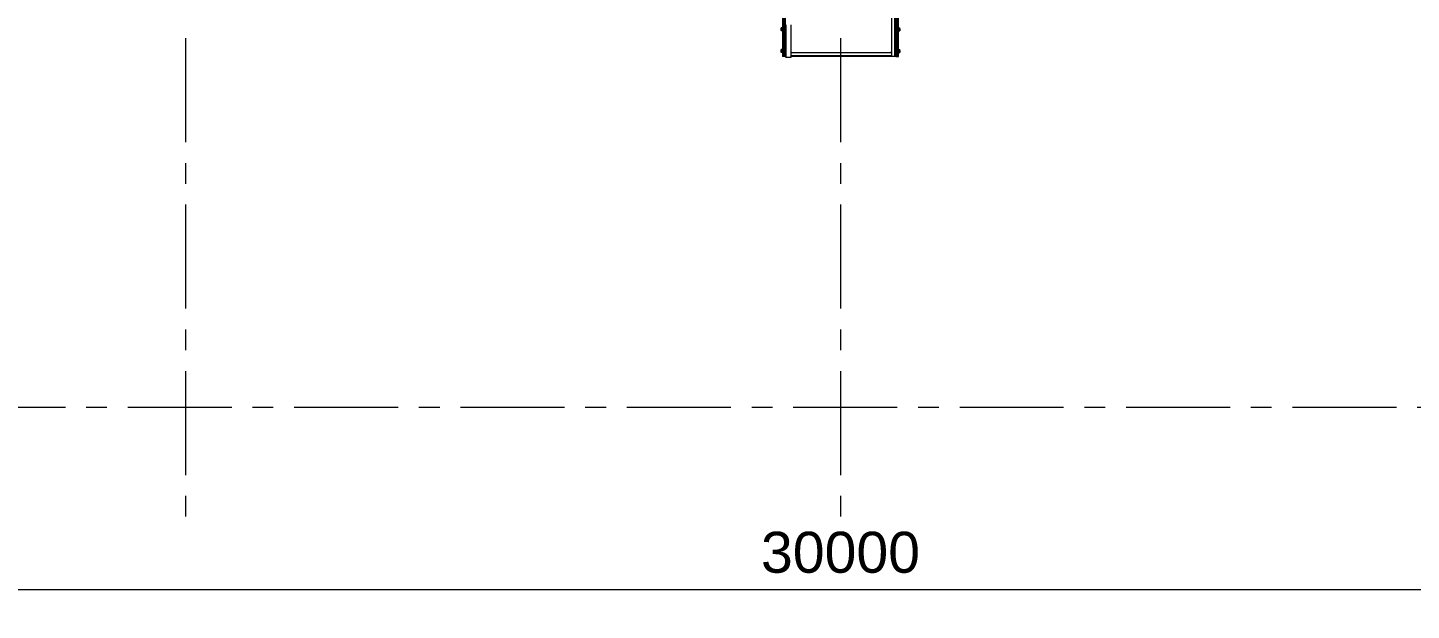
# Model space of a CAD drawing. Header units: millimetres. Extents: x 3220 to 226993, y 817 to 176024.
# Drawn here: x 40077 to 46414, y 142862 to 145530 of the extents above; entities that cross this region are included whole.
import ezdxf

# ---------------------------------------------------------------- set-up
doc = ezdxf.new("R2010")
doc.units = ezdxf.units.MM
doc.linetypes.add('AXES', pattern=[50.8, 31.75, -6.35, 6.35, -6.35])
doc.layers.add('Axe', color=1, linetype='AXES', lineweight=9)
doc.styles.add('ARIAL_BOLD', font='arial.ttf')
doc.dimstyles.new('ECHE 75', dxfattribs={"dimscale": 75, "dimtxt": 2.5, "dimasz": 1.5, "dimexe": 1.25, "dimexo": 0.625, "dimgap": 1, "dimtad": 1, "dimdec": 0, "dimtxsty": 'ARIAL_BOLD', "dimcen": 2.5, "dimclrd": 4, "dimclre": 4, "dimclrt": 6, "dimadec": 0, "dimazin": 0, "dimtfac": 1, "dimtdec": 0, "dimtmove": 0, "dimatfit": 3, "dimfxl": 1, "dimlwd": 13, "dimlwe": 13, "dimarcsym": 0})

# ---------------------------------------------------------------- blocks, each defined once
blk = doc.blocks.new('Level 0m')
at = {"layer": 'Axe', "ltscale": 15}
for p, q in [((0, -24500), (0, -30500)), ((3000, -24500), (3000, -30500)), ((18500, -30000), (-12500, -30000))]:
    blk.add_line(p, q, dxfattribs=at)
blk = doc.blocks.new('dikiş bantı üst')
at = {"color": 7, "linetype": 'Continuous', "lineweight": 15}
for p, q in [((5219.6, 3281), (5669.6, 3281)), ((5219.6, 3275), (5669.6, 3275)), ((5219.6, 3269), (5669.6, 3269)), ((5524.1, 3266), (5674.1, 3266)), ((5524.1, 3242), (5674.1, 3242)), ((5537.7, 3286.1), (5540.6, 3286.6)), ((5537.7, 3281), (5537.7, 3286.1)), ((5540.6, 3286.6), (5538.1, 3286.6)), ((5547.1, 3286.6), (5540.6, 3286.6)), ((5543.6, 3281), (5543.6, 3286.1)), ((5551, 3286.6), (5547.1, 3286.6)), ((5550.5, 3286.1), (5551, 3286.6)), ((5550.5, 3281), (5550.5, 3286.1)), ((5551.5, 3281), (5551.5, 3286.1)), ((5637.7, 3286.1), (5640.6, 3286.6)), ((5637.7, 3281), (5637.7, 3286.1)), ((5640.6, 3286.6), (5638.1, 3286.6)), ((5647.1, 3286.6), (5640.6, 3286.6)), ((5643.6, 3281), (5643.6, 3286.1)), ((5651, 3286.6), (5647.1, 3286.6)), ((5650.5, 3286.1), (5651, 3286.6)), ((5650.5, 3281), (5650.5, 3286.1)), ((5650.6, 3242), (5650.6, 2782)), ((5651.5, 3281), (5651.5, 3286.1)), ((5669.6, 3275), (5669.6, 3281)), ((5669.6, 3269), (5669.6, 3275)), ((5669.6, 3269), (5669.6, 3266)), ((5669.6, 2782), (5669.6, 3242)), ((5674.1, 3242), (5674.1, 3266)), ((5669.6, 2780), (5175.6, 2780)), ((5669.6, 2766), (5175.6, 2766)), ((5669.6, 2761), (5219.6, 2761)), ((5669.6, 2755), (5219.6, 2755)), ((5669.6, 2749), (5219.6, 2749)), ((5537.7, 2749), (5537.7, 2743.9)), ((5538.6, 2743.9), (5538.1, 2743.3)), ((5542.1, 2743.3), (5538.1, 2743.3)), ((5538.6, 2749), (5538.6, 2743.9)), ((5542.1, 2743.3), (5548.6, 2743.3)), ((5545.6, 2749), (5545.6, 2743.9)), ((5551.5, 2743.9), (5548.6, 2743.3)), ((5548.6, 2743.3), (5551.1, 2743.3)), ((5551.5, 2749), (5551.5, 2743.9)), ((5637.7, 2749), (5637.7, 2743.9)), ((5638.6, 2743.9), (5638.1, 2743.3)), ((5642.1, 2743.3), (5638.1, 2743.3)), ((5638.6, 2749), (5638.6, 2743.9)), ((5642.1, 2743.3), (5648.6, 2743.3)), ((5646.3, 2781), (5645.6, 2780.3)), ((5645.6, 2780.3), (5645.6, 2780)), ((5648.1, 2780.3), (5645.6, 2780.3)), ((5645.6, 2749), (5645.6, 2743.9)), ((5648.3, 2781), (5646.3, 2781)), ((5653.6, 2780.3), (5648.1, 2780.3)), ((5652.9, 2781), (5648.3, 2781)), ((5651.5, 2743.9), (5648.6, 2743.3)), ((5648.6, 2743.3), (5651.1, 2743.3)), ((5650.6, 2782), (5664.6, 2782)), ((5651.5, 2749), (5651.5, 2743.9)), ((5653.6, 2780.3), (5652.9, 2781)), ((5653.6, 2780), (5653.6, 2780.3)), ((5669.6, 2782), (5664.6, 2782)), ((5665.6, 2780), (5665.6, 2782)), ((5669.6, 2780), (5669.6, 2782)), ((5669.6, 2766), (5669.6, 2780)), ((5669.6, 2761), (5669.6, 2766)), ((5669.6, 2761), (5669.6, 2755)), ((5669.6, 2755), (5669.6, 2749))]:
    blk.add_line(p, q, dxfattribs=at)
at = {"color": 8, "linetype": 'Continuous', "lineweight": 15}
blk.add_line((5664.6, 3242), (5664.6, 2782), dxfattribs=at)
at = {"color": 7, "linetype": 'Continuous', "lineweight": 15}
for points, knots in [([(5538.1, 3286.6), (5538.1, 3286.6), (5538, 3286.6), (5537.8, 3286.3), (5537.7, 3286.1)], [0, 0, 0, 0, 0.070215, 1, 1, 1, 1]), ([(5540.6, 3286.6), (5540.7, 3286.6), (5541.7, 3286.6), (5542.7, 3286.3), (5543.6, 3286.1)], [0, 0, 0, 0, 0.0702148, 1, 1, 1, 1]), ([(5543.6, 3286.1), (5544.5, 3286.3), (5545.6, 3286.6), (5546.8, 3286.6), (5547.1, 3286.6)], [0, 0, 0, 0, 0.758149, 1, 1, 1, 1]), ([(5547.1, 3286.6), (5548, 3286.6), (5549.2, 3286.5), (5550.3, 3286.1), (5550.5, 3286.1)], [0, 0, 0, 0, 0.776287, 1, 1, 1, 1]), ([(5551, 3286.6), (5551, 3286.6), (5551.2, 3286.6), (5551.4, 3286.3), (5551.5, 3286.1)], [0, 0, 0, 0, 0.070215, 1, 1, 1, 1]), ([(5638.1, 3286.6), (5638.1, 3286.6), (5638, 3286.6), (5637.8, 3286.3), (5637.7, 3286.1)], [0, 0, 0, 0, 0.070215, 1, 1, 1, 1]), ([(5640.6, 3286.6), (5640.7, 3286.6), (5641.7, 3286.6), (5642.7, 3286.3), (5643.6, 3286.1)], [0, 0, 0, 0, 0.0702148, 1, 1, 1, 1]), ([(5643.6, 3286.1), (5644.5, 3286.3), (5645.6, 3286.6), (5646.8, 3286.6), (5647.1, 3286.6)], [0, 0, 0, 0, 0.758149, 1, 1, 1, 1]), ([(5647.1, 3286.6), (5648, 3286.6), (5649.2, 3286.5), (5650.3, 3286.1), (5650.5, 3286.1)], [0, 0, 0, 0, 0.776287, 1, 1, 1, 1]), ([(5651, 3286.6), (5651, 3286.6), (5651.2, 3286.6), (5651.4, 3286.3), (5651.5, 3286.1)], [0, 0, 0, 0, 0.070215, 1, 1, 1, 1]), ([(5538.1, 2743.3), (5538.1, 2743.3), (5538, 2743.3), (5537.8, 2743.6), (5537.7, 2743.9)], [0, 0, 0, 0, 0.070215, 1, 1, 1, 1]), ([(5542.1, 2743.3), (5541.8, 2743.3), (5540.7, 2743.3), (5539.5, 2743.6), (5538.6, 2743.9)], [0, 0, 0, 0, 0.241851, 1, 1, 1, 1]), ([(5545.6, 2743.9), (5545.3, 2743.8), (5544.2, 2743.4), (5543, 2743.4), (5542.1, 2743.3)], [0, 0, 0, 0, 0.223713, 1, 1, 1, 1]), ([(5548.6, 2743.3), (5548.5, 2743.3), (5547.5, 2743.3), (5546.5, 2743.6), (5545.6, 2743.9)], [0, 0, 0, 0, 0.070215, 1, 1, 1, 1]), ([(5551, 2743.3), (5551, 2743.3), (5551.2, 2743.3), (5551.4, 2743.6), (5551.5, 2743.9)], [0, 0, 0, 0, 0.070215, 1, 1, 1, 1]), ([(5638.1, 2743.3), (5638.1, 2743.3), (5638, 2743.3), (5637.8, 2743.6), (5637.7, 2743.9)], [0, 0, 0, 0, 0.070215, 1, 1, 1, 1]), ([(5642.1, 2743.3), (5641.8, 2743.3), (5640.7, 2743.3), (5639.5, 2743.6), (5638.6, 2743.9)], [0, 0, 0, 0, 0.241851, 1, 1, 1, 1]), ([(5645.6, 2743.9), (5645.3, 2743.8), (5644.2, 2743.4), (5643, 2743.4), (5642.1, 2743.3)], [0, 0, 0, 0, 0.223713, 1, 1, 1, 1]), ([(5648.6, 2743.3), (5648.5, 2743.3), (5647.5, 2743.3), (5646.5, 2743.6), (5645.6, 2743.9)], [0, 0, 0, 0, 0.070215, 1, 1, 1, 1]), ([(5651, 2743.3), (5651, 2743.3), (5651.2, 2743.3), (5651.4, 2743.6), (5651.5, 2743.9)], [0, 0, 0, 0, 0.070215, 1, 1, 1, 1])]:
    blk.add_open_spline(points, degree=3, knots=knots, dxfattribs=at)
blk = doc.blocks.new('*D664')
at = {"color": 4, "lineweight": 13, "transparency": 16777216}
for p, q in [((28800, 143244.9), (28800, 142862.5)), ((58800, 143244.9), (58800, 142862.5)), ((58687.5, 142956.2), (28912.5, 142956.2))]:
    blk.add_line(p, q, dxfattribs=at)
at = {"color": 4, "transparency": 16777216}
for points in [[(28912.5, 142975), (28912.5, 142937.5), (28800, 142956.2)], [(58687.5, 142975), (58687.5, 142937.5), (58800, 142956.2)]]:
    blk.add_solid(points, dxfattribs=at)
at = {"layer": 'Defpoints', "color": 0, "transparency": 16777216}
for p in [(28800, 143291.8), (58800, 143291.8), (28800, 142956.2)]:
    blk.add_point(p, dxfattribs=at)
at = {"color": 6, "transparency": 16777216, "insert": (43800, 143127), "char_height": 187.5, "attachment_point": 5, "style": 'ARIAL_BOLD'}
blk.add_mtext('30000', dxfattribs=at)

msp = doc.modelspace()

# ---------------------------------------------------------------- block references
at = {"color": 2}
msp.add_blockref('Level 0m', (40800, 173791.8), dxfattribs=at)
at = {"xscale": -1, "rotation": 90}
msp.add_blockref('dikiş bantı üst', (46815, 151067.4), dxfattribs=at)

# ---------------------------------------------------------------- dimensions: what is measured, and where the dimension line sits
dim = msp.add_linear_dim(base=(28800, 142956.2), p1=(58800, 143291.8), p2=(28800, 143291.8), text='30000', dimstyle='ECHE 75')
dim.commit()
dim.dimension.update_dxf_attribs({"geometry": '*D664', "text_midpoint": (43800, 143127)})

doc.saveas('drawing.dxf')
